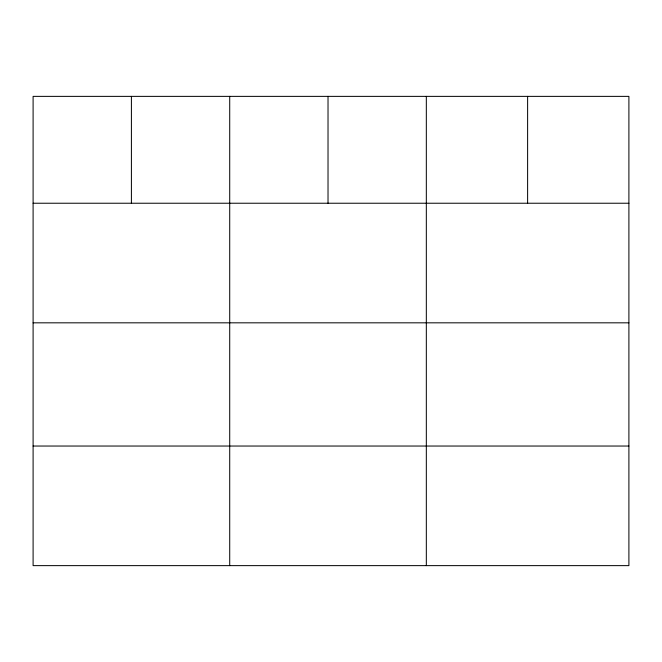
<?xml version="1.0" encoding="UTF-8"?>
<svg xmlns="http://www.w3.org/2000/svg" width="662" height="662" viewBox="0 0 662 662"><rect width="100%" height="100%" fill="white"/><g stroke="black" fill="none" stroke-linecap="round" stroke-linejoin="round"><path stroke-width="0.99" d="M628.9 203.234L628.9 565.629L33.1 565.629L33.1 96.371L628.9 96.371L628.9 203.234L33.1 203.234M33.1 322.824L628.9 322.824M33.1 446.039L628.9 446.039M527.614 96.371L527.614 203.234M426.328 96.371L426.328 565.629M328.021 96.371L328.021 203.234M229.714 96.371L229.714 565.629M131.407 96.371L131.407 203.234"/></g></svg>
